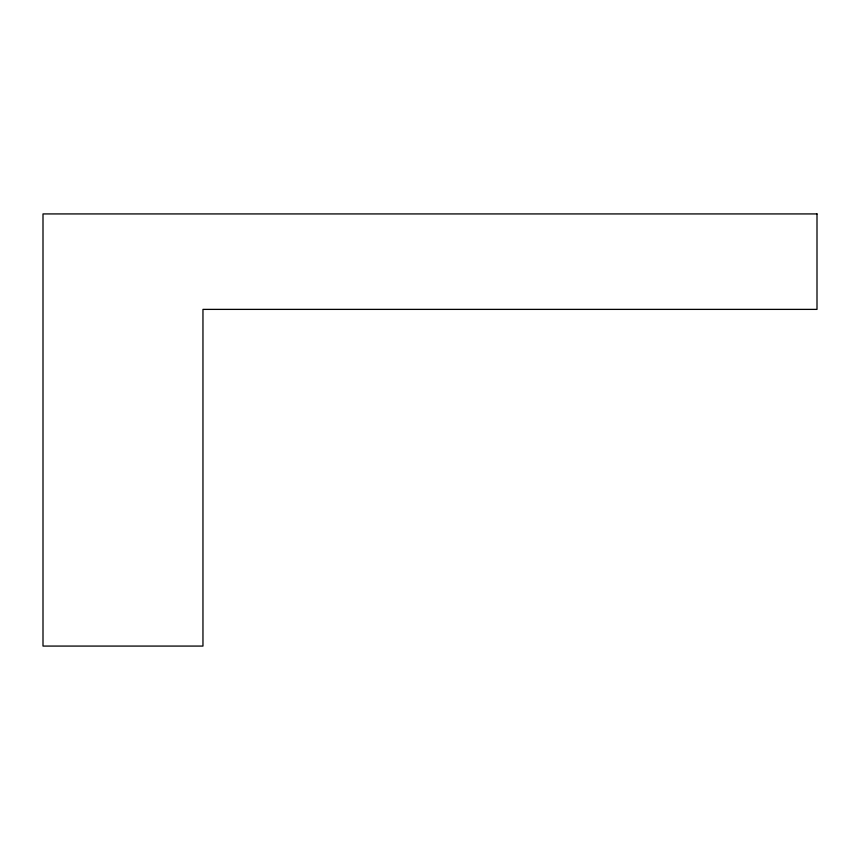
<?xml version="1.0" encoding="UTF-8"?>
<svg xmlns="http://www.w3.org/2000/svg" width="860" height="860" viewBox="0 0 860 860"><rect width="100%" height="100%" fill="white"/><g stroke="black" fill="none" stroke-linecap="round" stroke-linejoin="round"><path stroke-width="1.29" d="M817 213.925L43 213.925L43 646.075L202.96 646.075L202.96 309.385L817 309.385L817 213.925"/></g></svg>
